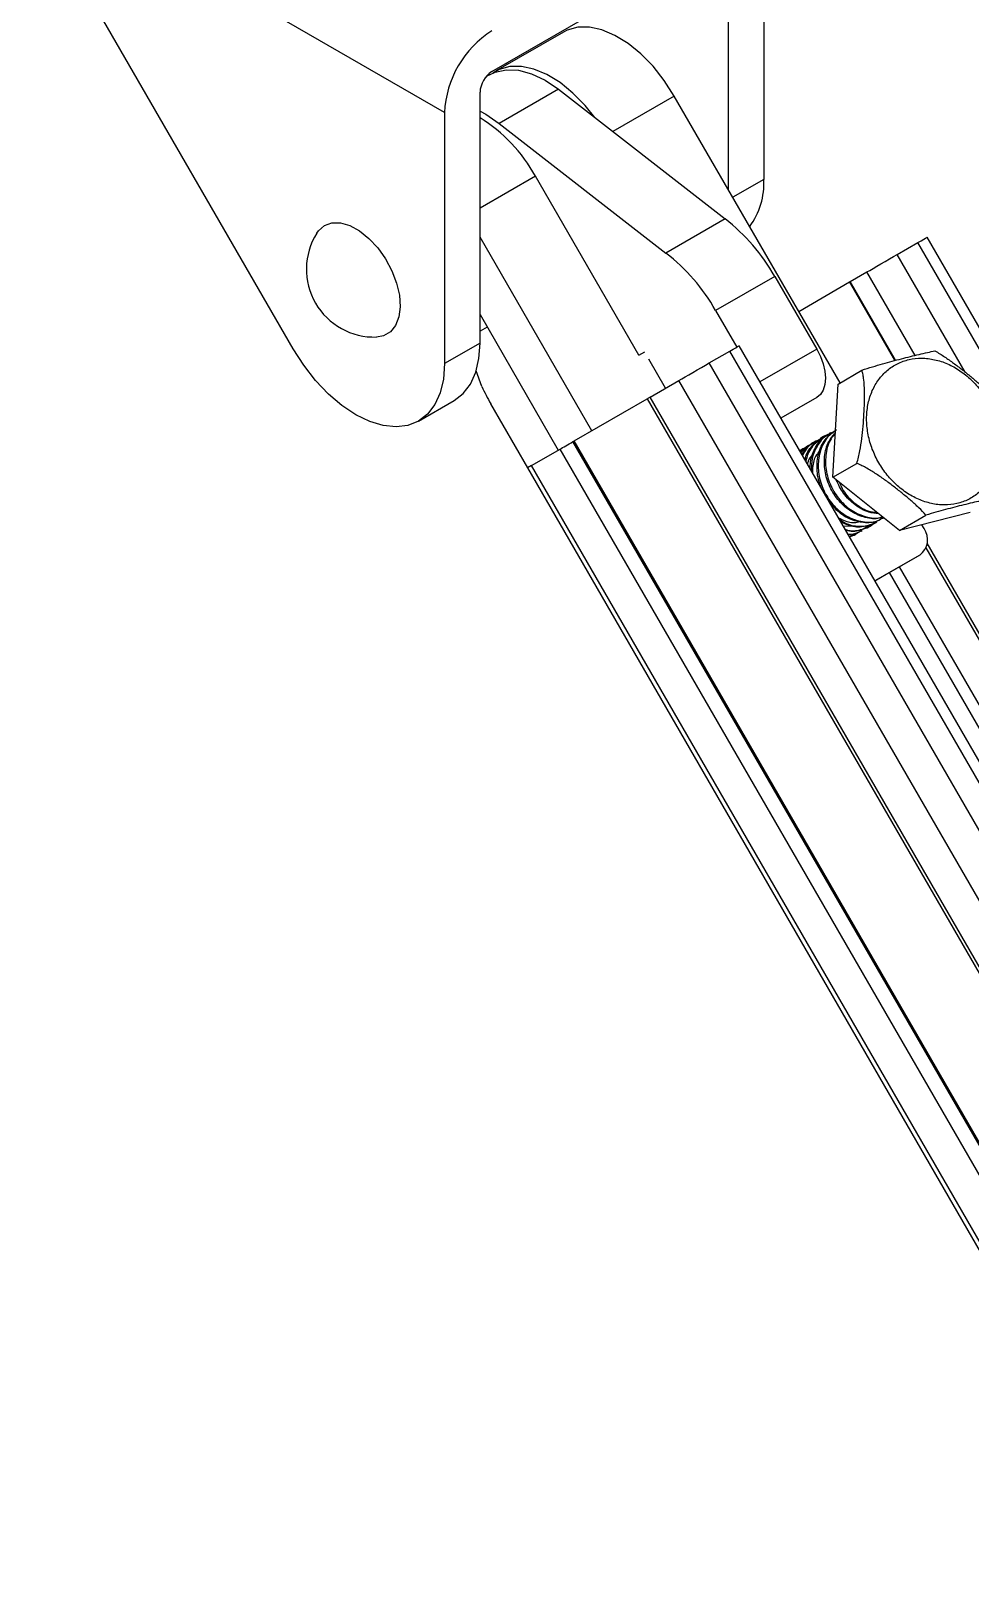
# Model space of a CAD drawing. Extents: x -976302 to -776254, y 5665 to 231437.
# Drawn here: x -793329 to -792764, y 91777 to 92701 of the extents above; entities that cross this region are included whole.
import ezdxf

# ---------------------------------------------------------------- set-up
doc = ezdxf.new("R2010")
doc.units = 0
doc.header["$LTSCALE"] = 1000
doc.header["$MEASUREMENT"] = 0
doc.layers.add('暖通', color=7, linetype='Continuous')

msp = doc.modelspace()

# ---------------------------------------------------------------- linework, layer by layer
at = {"layer": '暖通', "color": 7}
for p, q in [((-793079.95, 92652.15), (-793329.02, 92795.93)), ((-793079.95, 92652.15), (-793329.02, 92795.93)), ((-793171.06, 92510.02), (-793329.02, 92783.61)), ((-793171.06, 92510.02), (-793329.02, 92783.61)), ((-792887.81, 92763.07), (-792887.81, 92611.92)), ((-792887.81, 92763.07), (-792887.81, 92611.92)), ((-793051.48, 92676.8), (-792916.27, 92754.85)), ((-793051.48, 92676.8), (-792916.27, 92754.85)), ((-792909.16, 92750.74), (-792909.16, 92605.86)), ((-792909.16, 92750.74), (-792909.16, 92605.86)), ((-793008.32, 92700.63), (-793049.24, 92677)), ((-793008.32, 92700.63), (-793049.24, 92677)), ((-793052.79, 92674.95), (-793055.03, 92673.66)), ((-793052.79, 92674.95), (-793055.03, 92673.66)), ((-793042.13, 92681.11), (-793042.6, 92681.93)), ((-793042.13, 92681.11), (-793042.6, 92681.93)), ((-793011.38, 92666.18), (-793046.97, 92645.64)), ((-793011.38, 92666.18), (-793046.97, 92645.64)), ((-793011.38, 92666.18), (-792911.08, 92588.15)), ((-793011.38, 92666.18), (-792911.08, 92588.15)), ((-793058.6, 92513.32), (-793058.6, 92664.47)), ((-793058.6, 92513.32), (-793058.6, 92664.47)), ((-792941.65, 92662.14), (-792978.69, 92640.75)), ((-792941.65, 92662.14), (-792978.69, 92640.75)), ((-792841.92, 92489.41), (-792941.65, 92662.14)), ((-792841.92, 92489.41), (-792941.65, 92662.14)), ((-793079.95, 92652.15), (-793079.95, 92501)), ((-793079.95, 92652.15), (-793079.95, 92501)), ((-793046.97, 92645.64), (-792946.66, 92567.61)), ((-793046.97, 92645.64), (-792946.66, 92567.61)), ((-793025.26, 92613.86), (-793058.6, 92594.62)), ((-793025.26, 92613.86), (-793058.6, 92594.62)), ((-792962.99, 92506.01), (-793025.26, 92613.86)), ((-792962.99, 92506.01), (-793025.26, 92613.86)), ((-792887.81, 92611.92), (-792906.44, 92601.16)), ((-792887.81, 92611.92), (-792906.44, 92601.16)), ((-792911.08, 92588.15), (-792946.66, 92567.61)), ((-792911.08, 92588.15), (-792946.66, 92567.61)), ((-792991.33, 92460.6), (-793058.6, 92577.11)), ((-792991.33, 92460.6), (-793058.6, 92577.11)), ((-792807.51, 92566.73), (-792795.06, 92573.92)), ((-792807.51, 92566.73), (-792795.06, 92573.92)), ((-791818.85, 90883.08), (-792795.06, 92573.92)), ((-791818.85, 90883.08), (-792795.06, 92573.92)), ((-791813.33, 90886.27), (-792789.53, 92577.11)), ((-791813.33, 90886.27), (-792789.53, 92577.11)), ((-792766.62, 92495.9), (-792807.51, 92566.73)), ((-792766.62, 92495.9), (-792807.51, 92566.73)), ((-792835.8, 92550.39), (-792825.73, 92556.21)), ((-792835.8, 92550.39), (-792825.73, 92556.21)), ((-792796.74, 92505.98), (-792825.73, 92556.21)), ((-792796.74, 92505.98), (-792825.73, 92556.21)), ((-792881.2, 92553.52), (-792916.79, 92532.98)), ((-792881.2, 92553.52), (-792916.79, 92532.98)), ((-792881.2, 92553.52), (-792855.92, 92509.72)), ((-792881.2, 92553.52), (-792855.92, 92509.72)), ((-792866.79, 92532.49), (-792836.16, 92550.18)), ((-792866.79, 92532.49), (-792836.16, 92550.18)), ((-792836.17, 92550.18), (-792835.8, 92550.39)), ((-792836.17, 92550.18), (-792835.8, 92550.39)), ((-792808.86, 92502.89), (-792836.17, 92550.18)), ((-792808.86, 92502.89), (-792836.17, 92550.18)), ((-792808.44, 92503), (-792835.8, 92550.39)), ((-792808.44, 92503), (-792835.8, 92550.39)), ((-793058.6, 92530.62), (-793011.46, 92448.98)), ((-793058.6, 92530.62), (-793011.46, 92448.98)), ((-792916.79, 92532.98), (-792904.08, 92510.98)), ((-792916.79, 92532.98), (-792904.08, 92510.98)), ((-793054.23, 92523.05), (-793058.6, 92520.53)), ((-793054.23, 92523.05), (-793058.6, 92520.53)), ((-793058.6, 92513.32), (-793079.95, 92501)), ((-793058.6, 92513.32), (-793079.95, 92501)), ((-792962.99, 92506.01), (-792959.43, 92508.06)), ((-792962.99, 92506.01), (-792959.43, 92508.06)), ((-792920.66, 92501.41), (-792908.21, 92508.6)), ((-792920.66, 92501.41), (-792908.21, 92508.6)), ((-791932, 90817.76), (-792908.21, 92508.6)), ((-791932, 90817.76), (-792908.21, 92508.6)), ((-791926.48, 90820.95), (-792902.68, 92511.79)), ((-791926.48, 90820.95), (-792902.68, 92511.79)), ((-792855.92, 92509.72), (-792890.1, 92489.99)), ((-792855.92, 92509.72), (-792890.1, 92489.99)), ((-792946.86, 92486.28), (-792956.92, 92503.7)), ((-792946.86, 92486.28), (-792956.92, 92503.7)), ((-791944.46, 90810.57), (-792920.66, 92501.41)), ((-791944.46, 90810.57), (-792920.66, 92501.41)), ((-793057.49, 92487.19), (-793060.93, 92496.67)), ((-793057.49, 92487.19), (-793060.93, 92496.67)), ((-792956.15, 92480.91), (-792938.88, 92490.89)), ((-792956.15, 92480.91), (-792938.88, 92490.89)), ((-791962.68, 90800.05), (-792938.88, 92490.89)), ((-791962.68, 90800.05), (-792938.88, 92490.89)), ((-792843.1, 92488.73), (-792828.7, 92497.05)), ((-792843.1, 92488.73), (-792828.7, 92497.05)), ((-792956.15, 92480.91), (-792957.91, 92479.9)), ((-792956.15, 92480.91), (-792957.91, 92479.9)), ((-791979.95, 90790.08), (-792956.15, 92480.91)), ((-791979.95, 90790.08), (-792956.15, 92480.91)), ((-792855.92, 92480.67), (-792877.52, 92468.2)), ((-792855.92, 92480.67), (-792877.52, 92468.2)), ((-792855.92, 92480.67), (-792877.52, 92468.2)), ((-792855.92, 92480.67), (-792877.52, 92468.2)), ((-792846.18, 92432.65), (-792843.1, 92488.73)), ((-792846.18, 92432.65), (-792843.1, 92488.73)), ((-793095.58, 92466.44), (-793074.23, 92478.77)), ((-793095.58, 92466.44), (-793074.23, 92478.77)), ((-793029.89, 92438.33), (-793052.1, 92476.82)), ((-793029.89, 92438.33), (-793052.1, 92476.82)), ((-793001.97, 92454.46), (-792957.91, 92479.9)), ((-793001.97, 92454.46), (-792957.91, 92479.9)), ((-792957.91, 92479.9), (-791981.71, 90789.06)), ((-792957.91, 92479.9), (-791981.71, 90789.06)), ((-792026.47, 90763.21), (-793002.67, 92454.05)), ((-792026.47, 90763.21), (-793002.67, 92454.05)), ((-792025.76, 90763.62), (-793001.97, 92454.46)), ((-792025.76, 90763.62), (-793001.97, 92454.46)), ((-792856.54, 92454.17), (-792857.24, 92453.76)), ((-792856.54, 92454.17), (-792857.24, 92453.76)), ((-792852.14, 92456.71), (-792852.83, 92456.31)), ((-792852.14, 92456.71), (-792852.83, 92456.31)), ((-792847.73, 92459.25), (-792848.43, 92458.85)), ((-792847.73, 92459.25), (-792848.43, 92458.85)), ((-793027.7, 92439.6), (-793010.43, 92449.57)), ((-793027.7, 92439.6), (-793010.43, 92449.57)), ((-792034.23, 90758.73), (-793010.43, 92449.57)), ((-792034.23, 90758.73), (-793010.43, 92449.57)), ((-792865.35, 92449.08), (-792866.04, 92448.68)), ((-792865.35, 92449.08), (-792866.04, 92448.68)), ((-792860.94, 92451.63), (-792861.64, 92451.22)), ((-792860.94, 92451.63), (-792861.64, 92451.22)), ((-793027.7, 92439.6), (-793030.1, 92438.21)), ((-793027.7, 92439.6), (-793030.1, 92438.21)), ((-793030.1, 92438.21), (-792053.89, 90747.38)), ((-793030.1, 92438.21), (-792053.89, 90747.38)), ((-792051.49, 90748.76), (-793027.7, 92439.6)), ((-792051.49, 90748.76), (-793027.7, 92439.6)), ((-792846.18, 92432.65), (-792831.77, 92440.97)), ((-792846.18, 92432.65), (-792831.77, 92440.97)), ((-792806.02, 92400.64), (-792846.18, 92432.65)), ((-792806.02, 92400.64), (-792846.18, 92432.65)), ((-792816.03, 92407.83), (-792815.46, 92408.16)), ((-792816.03, 92407.83), (-792815.46, 92408.16)), ((-792763.51, 92411.44), (-792806.02, 92400.64)), ((-792763.51, 92411.44), (-792806.02, 92400.64)), ((-792806.02, 92400.64), (-792790.17, 92409.79)), ((-792806.02, 92400.64), (-792790.17, 92409.79)), ((-792839.96, 92403.14), (-792835.55, 92403.44)), ((-792839.96, 92403.14), (-792835.55, 92403.44)), ((-792833.78, 92397.93), (-792836.32, 92396.84)), ((-792833.78, 92397.93), (-792836.32, 92396.84)), ((-792833.65, 92397.66), (-792832.95, 92398.06)), ((-792833.65, 92397.66), (-792832.95, 92398.06)), ((-792829.24, 92400.2), (-792828.55, 92400.6)), ((-792829.24, 92400.2), (-792828.55, 92400.6)), ((-792824.84, 92402.75), (-792824.14, 92403.15)), ((-792824.84, 92402.75), (-792824.14, 92403.15)), ((-792820.44, 92405.29), (-792819.74, 92405.69)), ((-792820.44, 92405.29), (-792819.74, 92405.69)), ((-792791.31, 92401.76), (-792792.63, 92404.04)), ((-792791.31, 92401.76), (-792792.63, 92404.04)), ((-792790.18, 92390.06), (-791975.63, 90979.22)), ((-792790.18, 92390.06), (-791975.63, 90979.22)), ((-791972.86, 90978.49), (-792789.43, 92392.82)), ((-791972.86, 90978.49), (-792789.43, 92392.82)), ((-792793.92, 92385.73), (-792820.91, 92370.15)), ((-792793.92, 92385.73), (-792820.91, 92370.15)), ((-792793.92, 92385.73), (-792814.05, 92374.1)), ((-792793.92, 92385.73), (-792814.05, 92374.1)), ((-791993.43, 90971.12), (-792806.09, 92378.7)), ((-791993.43, 90971.12), (-792806.09, 92378.7)), ((-792814.05, 92374.1), (-792820.91, 92370.14)), ((-792814.05, 92374.1), (-792820.91, 92370.14)), ((-791999.5, 90967.61), (-792812.17, 92375.19)), ((-791999.5, 90967.61), (-792812.17, 92375.19))]:
    msp.add_line(p, q, dxfattribs=at)
at = {"layer": '暖通', "color": 7, "flags": 128}
for points in [[(-792941.65, 92662.14), (-792947.66, 92671.48), (-792954.44, 92680.03), (-792961.79, 92687.54), (-792969.51, 92693.8), (-792977.39, 92698.64), (-792985.19, 92701.93), (-792992.71, 92703.56), (-792999.74, 92703.51), (-793006.07, 92701.76), (-793008.32, 92700.63)], [(-792941.65, 92662.14), (-792947.66, 92671.48), (-792954.44, 92680.03), (-792961.79, 92687.54), (-792969.51, 92693.8), (-792977.39, 92698.64), (-792985.19, 92701.93), (-792992.71, 92703.56), (-792999.74, 92703.51), (-793006.07, 92701.76), (-793008.32, 92700.63)], [(-793052.79, 92674.95), (-793049.47, 92676.52), (-793042.79, 92677.99), (-793035.41, 92677.65), (-793027.56, 92675.52), (-793019.47, 92671.66), (-793011.38, 92666.18)], [(-793052.79, 92674.95), (-793049.47, 92676.52), (-793042.79, 92677.99), (-793035.41, 92677.65), (-793027.56, 92675.52), (-793019.47, 92671.66), (-793011.38, 92666.18)], [(-792989.55, 92649.2), (-792995.36, 92656.41), (-793002.71, 92663.92), (-793010.43, 92670.18), (-793018.3, 92675.02), (-793026.11, 92678.31), (-793033.63, 92679.94), (-793040.66, 92679.89), (-793046.99, 92678.14), (-793050.97, 92675.9)], [(-792989.55, 92649.2), (-792995.36, 92656.41), (-793002.71, 92663.92), (-793010.43, 92670.18), (-793018.3, 92675.02), (-793026.11, 92678.31), (-793033.63, 92679.94), (-793040.66, 92679.89), (-793046.99, 92678.14), (-793050.97, 92675.9)], [(-793058.6, 92653.01), (-793055.06, 92651.12), (-793046.97, 92645.64)], [(-793058.6, 92653.01), (-793055.06, 92651.12), (-793046.97, 92645.64)], [(-793156.91, 92579.5), (-793155.81, 92581.05), (-793152.19, 92584.16)], [(-793156.91, 92579.5), (-793155.81, 92581.05), (-793152.19, 92584.16)], [(-793152.19, 92584.16), (-793147.69, 92585.74), (-793142.52, 92585.72), (-793136.92, 92584.09), (-793131.15, 92580.94), (-793125.49, 92576.41), (-793120.19, 92570.72), (-793115.5, 92564.13), (-793111.65, 92556.94), (-793108.81, 92549.5), (-793107.11, 92542.16), (-793106.64, 92535.24), (-793107.42, 92529.09), (-793109.41, 92523.98), (-793112.52, 92520.16), (-793116.6, 92517.81), (-793120.85, 92517.03)], [(-793152.19, 92584.16), (-793147.69, 92585.74), (-793142.52, 92585.72), (-793136.92, 92584.09), (-793131.15, 92580.94), (-793125.49, 92576.41), (-793120.19, 92570.72), (-793115.5, 92564.13), (-793111.65, 92556.94), (-793108.81, 92549.5), (-793107.11, 92542.16), (-793106.64, 92535.24), (-793107.42, 92529.09), (-793109.41, 92523.98), (-793112.52, 92520.16), (-793116.6, 92517.81), (-793120.85, 92517.03)], [(-792795.06, 92573.92), (-792793.12, 92575.03), (-792791.55, 92575.94), (-792790.4, 92576.6), (-792789.72, 92577), (-792789.53, 92577.11)], [(-792795.06, 92573.92), (-792793.12, 92575.03), (-792791.55, 92575.94), (-792790.4, 92576.6), (-792789.72, 92577), (-792789.53, 92577.11)], [(-792825.73, 92556.21), (-792824.06, 92557.17), (-792822.03, 92558.34), (-792819.74, 92559.67), (-792817.27, 92561.09), (-792814.71, 92562.57), (-792812.17, 92564.04), (-792809.74, 92565.44), (-792807.51, 92566.73)], [(-792825.73, 92556.21), (-792824.06, 92557.17), (-792822.03, 92558.34), (-792819.74, 92559.67), (-792817.27, 92561.09), (-792814.71, 92562.57), (-792812.17, 92564.04), (-792809.74, 92565.44), (-792807.51, 92566.73)], [(-793079.95, 92501), (-793080.6, 92491.74), (-793082.56, 92483.46), (-793085.76, 92476.38), (-793090.14, 92470.66), (-793095.58, 92466.44), (-793101.95, 92463.84), (-793109.09, 92462.91), (-793116.83, 92463.67), (-793124.97, 92466.12), (-793133.32, 92470.18), (-793141.67, 92475.76), (-793149.81, 92482.72), (-793157.55, 92490.88), (-793164.69, 92500.06), (-793171.06, 92510.02)], [(-793079.95, 92501), (-793080.6, 92491.74), (-793082.56, 92483.46), (-793085.76, 92476.38), (-793090.14, 92470.66), (-793095.58, 92466.44), (-793101.95, 92463.84), (-793109.09, 92462.91), (-793116.83, 92463.67), (-793124.97, 92466.12), (-793133.32, 92470.18), (-793141.67, 92475.76), (-793149.81, 92482.72), (-793157.55, 92490.88), (-793164.69, 92500.06), (-793171.06, 92510.02)], [(-793074.23, 92478.77), (-793074.23, 92478.77), (-793068.79, 92482.98), (-793064.42, 92488.7), (-793061.21, 92495.79), (-793059.26, 92504.06), (-793058.6, 92513.32)], [(-793074.23, 92478.77), (-793074.23, 92478.77), (-793068.79, 92482.98), (-793064.42, 92488.7), (-793061.21, 92495.79), (-793059.26, 92504.06), (-793058.6, 92513.32)], [(-792908.21, 92508.6), (-792906.27, 92509.71), (-792904.7, 92510.62), (-792903.55, 92511.29), (-792902.87, 92511.68), (-792902.68, 92511.79)], [(-792908.21, 92508.6), (-792906.27, 92509.71), (-792904.7, 92510.62), (-792903.55, 92511.29), (-792902.87, 92511.68), (-792902.68, 92511.79)], [(-792855.92, 92509.72), (-792853.71, 92505.33), (-792852.06, 92500.83), (-792851.05, 92496.4), (-792850.71, 92492.19), (-792851.05, 92488.38), (-792852.06, 92485.11), (-792853.71, 92482.51), (-792855.92, 92480.67)], [(-792855.92, 92509.72), (-792853.71, 92505.33), (-792852.06, 92500.83), (-792851.05, 92496.4), (-792850.71, 92492.19), (-792851.05, 92488.38), (-792852.06, 92485.11), (-792853.71, 92482.51), (-792855.92, 92480.67)], [(-792938.88, 92490.89), (-792937.21, 92491.85), (-792935.18, 92493.02), (-792932.89, 92494.35), (-792930.42, 92495.77), (-792927.86, 92497.25), (-792925.32, 92498.72), (-792922.89, 92500.12), (-792920.66, 92501.41)], [(-792938.88, 92490.89), (-792937.21, 92491.85), (-792935.18, 92493.02), (-792932.89, 92494.35), (-792930.42, 92495.77), (-792927.86, 92497.25), (-792925.32, 92498.72), (-792922.89, 92500.12), (-792920.66, 92501.41)], [(-793010.43, 92449.57), (-793009.72, 92449.98), (-793008.91, 92450.45), (-793008.01, 92450.96), (-793007.04, 92451.53), (-793006.01, 92452.12), (-793004.92, 92452.75), (-793003.81, 92453.39), (-793002.67, 92454.05)], [(-793010.43, 92449.57), (-793009.72, 92449.98), (-793008.91, 92450.45), (-793008.01, 92450.96), (-793007.04, 92451.53), (-793006.01, 92452.12), (-793004.92, 92452.75), (-793003.81, 92453.39), (-793002.67, 92454.05)], [(-793002.67, 92454.05), (-793002.57, 92454.11), (-793002.47, 92454.17), (-793002.37, 92454.22), (-793002.28, 92454.28), (-793002.19, 92454.33), (-793002.11, 92454.38), (-793002.03, 92454.42), (-793001.97, 92454.46)], [(-793002.67, 92454.05), (-793002.57, 92454.11), (-793002.47, 92454.17), (-793002.37, 92454.22), (-793002.28, 92454.28), (-793002.19, 92454.33), (-793002.11, 92454.38), (-793002.03, 92454.42), (-793001.97, 92454.46)]]:
    msp.add_lwpolyline(points, dxfattribs=at)
at = {"layer": '暖通', "color": 7}
for centre, radius, start, end in [((-793018.15, 92649.34), 61.87, 122.60548, 177.39452), ((-793018.15, 92649.34), 61.87, 122.60548, 177.39452), ((-793043.15, 92663.77), 15.47, 122.60548, 177.39452), ((-793043.15, 92663.77), 15.47, 122.60548, 177.39452), ((-793109.39, 92567.55), 96.04, 28.83255, 58.06838), ((-793109.39, 92567.55), 96.04, 28.83255, 58.06838), ((-792931.66, 92609.51), 43.92, 323.7201, 3.14696), ((-792931.66, 92609.51), 43.92, 323.7201, 3.14696), ((-792982.13, 92496.64), 115.84, 29.40374, 52.17345), ((-792982.13, 92496.64), 115.84, 29.40374, 52.17345), ((-793122.2, 92557.9), 40.88, 148.10099, 271.89364), ((-793122.2, 92557.9), 40.88, 148.10099, 271.89364), ((-793017.71, 92476.1), 115.84, 29.40374, 52.17345), ((-793017.71, 92476.1), 115.84, 29.40374, 52.17345), ((-792939.71, 92541.73), 129.79, 204.84868, 210.00818), ((-792939.71, 92541.73), 129.79, 204.84868, 210.00818), ((-792800.8, 92395.07), 11.6, 306.35124, 35.18509), ((-792800.8, 92395.07), 11.6, 306.35124, 35.18509)]:
    msp.add_arc(centre, radius, start, end, dxfattribs=at)
for points, knots in [([(-792828.7, 92497.05), (-792826.54, 92497.78), (-792824.44, 92498.45), (-792820.3, 92499.72), (-792818.26, 92500.32), (-792814.31, 92501.45), (-792812.4, 92501.98), (-792808.63, 92502.99), (-792806.79, 92503.48), (-792803.14, 92504.42), (-792801.34, 92504.88), (-792797.79, 92505.77), (-792796.04, 92506.19), (-792792.61, 92507.01), (-792790.93, 92507.4), (-792787.71, 92508.1), (-792786.17, 92508.42), (-792784.75, 92508.68)], [0, 0, 0, 0, 0.125, 0.125, 0.25, 0.25, 0.375, 0.375, 0.5, 0.5, 0.625, 0.625, 0.75, 0.75, 0.875, 0.875, 1, 1, 1, 1]), ([(-792828.7, 92497.05), (-792826.54, 92497.78), (-792824.44, 92498.45), (-792820.3, 92499.72), (-792818.26, 92500.32), (-792814.31, 92501.45), (-792812.4, 92501.98), (-792808.63, 92502.99), (-792806.79, 92503.48), (-792803.14, 92504.42), (-792801.34, 92504.88), (-792797.79, 92505.77), (-792796.04, 92506.19), (-792792.61, 92507.01), (-792790.93, 92507.4), (-792787.71, 92508.1), (-792786.17, 92508.42), (-792784.75, 92508.68)], [0, 0, 0, 0, 0.125, 0.125, 0.25, 0.25, 0.375, 0.375, 0.5, 0.5, 0.625, 0.625, 0.75, 0.75, 0.875, 0.875, 1, 1, 1, 1]), ([(-792784.75, 92508.68), (-792782.77, 92507.54), (-792780.87, 92506.34), (-792777.16, 92503.86), (-792775.35, 92502.59), (-792771.8, 92499.98), (-792770.05, 92498.66), (-792766.6, 92495.97), (-792764.89, 92494.6), (-792761.54, 92491.84), (-792759.89, 92490.46), (-792756.68, 92487.64), (-792755.12, 92486.22), (-792752.14, 92483.32), (-792750.71, 92481.83), (-792748.14, 92478.84), (-792746.98, 92477.34), (-792746.04, 92475.82)], [0, 0, 0, 0, 0.125, 0.125, 0.25, 0.25, 0.375, 0.375, 0.5, 0.5, 0.625, 0.625, 0.75, 0.75, 0.875, 0.875, 1, 1, 1, 1]), ([(-792784.75, 92508.68), (-792782.77, 92507.54), (-792780.87, 92506.34), (-792777.16, 92503.86), (-792775.35, 92502.59), (-792771.8, 92499.98), (-792770.05, 92498.66), (-792766.6, 92495.97), (-792764.89, 92494.6), (-792761.54, 92491.84), (-792759.89, 92490.46), (-792756.68, 92487.64), (-792755.12, 92486.22), (-792752.14, 92483.32), (-792750.71, 92481.83), (-792748.14, 92478.84), (-792746.98, 92477.34), (-792746.04, 92475.82)], [0, 0, 0, 0, 0.125, 0.125, 0.25, 0.25, 0.375, 0.375, 0.5, 0.5, 0.625, 0.625, 0.75, 0.75, 0.875, 0.875, 1, 1, 1, 1]), ([(-792764.55, 92419.27), (-792762.32, 92420.38), (-792760.27, 92421.74), (-792757.45, 92424.13), (-792756.55, 92424.99), (-792754.84, 92426.82), (-792754.02, 92427.8), (-792751.76, 92430.86), (-792750.48, 92433.08), (-792748.37, 92437.87), (-792747.54, 92440.46), (-792746.4, 92445.78), (-792746.08, 92448.53), (-792745.99, 92452.8), (-792746.02, 92454.25), (-792746.22, 92457.12), (-792746.54, 92460), (-792747.11, 92462.87), (-792747.81, 92465.75), (-792748.22, 92467.19), (-792749.65, 92471.47), (-792750.82, 92474.23), (-792752.91, 92478.22), (-792753.67, 92479.53), (-792755.28, 92482.1), (-792756.15, 92483.35), (-792758.85, 92486.96), (-792760.82, 92489.19), (-792764.03, 92492.26), (-792765.15, 92493.25), (-792767.43, 92495.1), (-792768.6, 92495.96), (-792772.17, 92498.36), (-792774.64, 92499.73), (-792779.79, 92501.98), (-792782.38, 92502.82), (-792786.29, 92503.67), (-792787.59, 92503.89), (-792790.2, 92504.18), (-792791.52, 92504.26), (-792795.39, 92504.27), (-792797.89, 92504), (-792802.76, 92502.89), (-792805.14, 92502.04), (-792809.54, 92499.85), (-792811.59, 92498.5), (-792814.44, 92496.1), (-792815.36, 92495.23), (-792817.06, 92493.4), (-792818.67, 92491.47), (-792820.06, 92489.34), (-792821.35, 92487.12), (-792821.94, 92485.95), (-792823.54, 92482.33), (-792824.35, 92479.79), (-792825.21, 92475.81), (-792825.43, 92474.45), (-792825.75, 92471.67), (-792825.85, 92470.26), (-792825.94, 92466.01), (-792825.75, 92463.15), (-792825.08, 92458.81), (-792824.79, 92457.35), (-792824.09, 92454.46), (-792823.68, 92453.03), (-792822.28, 92448.8), (-792821.11, 92446.04), (-792818.29, 92440.65), (-792816.68, 92438.09), (-792813.98, 92434.5), (-792813.04, 92433.34), (-792811.06, 92431.09), (-792810.02, 92430.01), (-792806.8, 92426.92), (-792804.53, 92425.09), (-792799.77, 92421.87), (-792797.24, 92420.48), (-792792.15, 92418.25), (-792789.57, 92417.41), (-792785.64, 92416.54), (-792784.31, 92416.32), (-792781.7, 92416.03), (-792780.41, 92415.96), (-792776.57, 92415.94), (-792774.04, 92416.21), (-792769.12, 92417.33), (-792766.78, 92418.16), (-792764.55, 92419.27)], [0, 0, 0, 0, 0.03125, 0.03125, 0.046875, 0.046875, 0.0625, 0.0625, 0.09375, 0.09375, 0.125, 0.125, 0.15625, 0.15625, 0.171875, 0.171875, 0.1875, 0.203125, 0.203125, 0.21875, 0.21875, 0.25, 0.25, 0.265625, 0.265625, 0.28125, 0.28125, 0.3125, 0.3125, 0.328125, 0.328125, 0.34375, 0.34375, 0.375, 0.375, 0.40625, 0.40625, 0.421875, 0.421875, 0.4375, 0.4375, 0.46875, 0.46875, 0.5, 0.5, 0.53125, 0.53125, 0.546875, 0.546875, 0.5625, 0.578125, 0.578125, 0.59375, 0.59375, 0.625, 0.625, 0.640625, 0.640625, 0.65625, 0.65625, 0.6875, 0.6875, 0.703125, 0.703125, 0.71875, 0.71875, 0.75, 0.75, 0.78125, 0.78125, 0.796875, 0.796875, 0.8125, 0.8125, 0.84375, 0.84375, 0.875, 0.875, 0.90625, 0.90625, 0.921875, 0.921875, 0.9375, 0.9375, 0.96875, 0.96875, 1, 1, 1, 1]), ([(-792764.55, 92419.27), (-792762.32, 92420.38), (-792760.27, 92421.74), (-792757.45, 92424.13), (-792756.55, 92424.99), (-792754.84, 92426.82), (-792754.02, 92427.8), (-792751.76, 92430.86), (-792750.48, 92433.08), (-792748.37, 92437.87), (-792747.54, 92440.46), (-792746.4, 92445.78), (-792746.08, 92448.53), (-792745.99, 92452.8), (-792746.02, 92454.25), (-792746.22, 92457.12), (-792746.54, 92460), (-792747.11, 92462.87), (-792747.81, 92465.75), (-792748.22, 92467.19), (-792749.65, 92471.47), (-792750.82, 92474.23), (-792752.91, 92478.22), (-792753.67, 92479.53), (-792755.28, 92482.1), (-792756.15, 92483.35), (-792758.85, 92486.96), (-792760.82, 92489.19), (-792764.03, 92492.26), (-792765.15, 92493.25), (-792767.43, 92495.1), (-792768.6, 92495.96), (-792772.17, 92498.36), (-792774.64, 92499.73), (-792779.79, 92501.98), (-792782.38, 92502.82), (-792786.29, 92503.67), (-792787.59, 92503.89), (-792790.2, 92504.18), (-792791.52, 92504.26), (-792795.39, 92504.27), (-792797.89, 92504), (-792802.76, 92502.89), (-792805.14, 92502.04), (-792809.54, 92499.85), (-792811.59, 92498.5), (-792814.44, 92496.1), (-792815.36, 92495.23), (-792817.06, 92493.4), (-792818.67, 92491.47), (-792820.06, 92489.34), (-792821.35, 92487.12), (-792821.94, 92485.95), (-792823.54, 92482.33), (-792824.35, 92479.79), (-792825.21, 92475.81), (-792825.43, 92474.45), (-792825.75, 92471.67), (-792825.85, 92470.26), (-792825.94, 92466.01), (-792825.75, 92463.15), (-792825.08, 92458.81), (-792824.79, 92457.35), (-792824.09, 92454.46), (-792823.68, 92453.03), (-792822.28, 92448.8), (-792821.11, 92446.04), (-792818.29, 92440.65), (-792816.68, 92438.09), (-792813.98, 92434.5), (-792813.04, 92433.34), (-792811.06, 92431.09), (-792810.02, 92430.01), (-792806.8, 92426.92), (-792804.53, 92425.09), (-792799.77, 92421.87), (-792797.24, 92420.48), (-792792.15, 92418.25), (-792789.57, 92417.41), (-792785.64, 92416.54), (-792784.31, 92416.32), (-792781.7, 92416.03), (-792780.41, 92415.96), (-792776.57, 92415.94), (-792774.04, 92416.21), (-792769.12, 92417.33), (-792766.78, 92418.16), (-792764.55, 92419.27)], [0, 0, 0, 0, 0.03125, 0.03125, 0.046875, 0.046875, 0.0625, 0.0625, 0.09375, 0.09375, 0.125, 0.125, 0.15625, 0.15625, 0.171875, 0.171875, 0.1875, 0.203125, 0.203125, 0.21875, 0.21875, 0.25, 0.25, 0.265625, 0.265625, 0.28125, 0.28125, 0.3125, 0.3125, 0.328125, 0.328125, 0.34375, 0.34375, 0.375, 0.375, 0.40625, 0.40625, 0.421875, 0.421875, 0.4375, 0.4375, 0.46875, 0.46875, 0.5, 0.5, 0.53125, 0.53125, 0.546875, 0.546875, 0.5625, 0.578125, 0.578125, 0.59375, 0.59375, 0.625, 0.625, 0.640625, 0.640625, 0.65625, 0.65625, 0.6875, 0.6875, 0.703125, 0.703125, 0.71875, 0.71875, 0.75, 0.75, 0.78125, 0.78125, 0.796875, 0.796875, 0.8125, 0.8125, 0.84375, 0.84375, 0.875, 0.875, 0.90625, 0.90625, 0.921875, 0.921875, 0.9375, 0.9375, 0.96875, 0.96875, 1, 1, 1, 1]), ([(-792831.77, 92440.97), (-792831.02, 92443.44), (-792830.43, 92445.94), (-792829.46, 92450.94), (-792829.08, 92453.46), (-792828.46, 92458.4), (-792827.97, 92463.29), (-792827.64, 92468.11), (-792827.38, 92472.91), (-792827.28, 92475.3), (-792827.16, 92480.01), (-792827.14, 92482.33), (-792827.24, 92486.88), (-792827.36, 92489.11), (-792827.71, 92492.27), (-792827.86, 92493.29), (-792828.22, 92495.25), (-792828.44, 92496.19), (-792828.7, 92497.05)], [0, 0, 0, 0, 0.125, 0.125, 0.25, 0.25, 0.375, 0.5, 0.5, 0.625, 0.625, 0.75, 0.75, 0.875, 0.875, 0.9375, 0.9375, 1, 1, 1, 1]), ([(-792831.77, 92440.97), (-792831.02, 92443.44), (-792830.43, 92445.94), (-792829.46, 92450.94), (-792829.08, 92453.46), (-792828.46, 92458.4), (-792827.97, 92463.29), (-792827.64, 92468.11), (-792827.38, 92472.91), (-792827.28, 92475.3), (-792827.16, 92480.01), (-792827.14, 92482.33), (-792827.24, 92486.88), (-792827.36, 92489.11), (-792827.71, 92492.27), (-792827.86, 92493.29), (-792828.22, 92495.25), (-792828.44, 92496.19), (-792828.7, 92497.05)], [0, 0, 0, 0, 0.125, 0.125, 0.25, 0.25, 0.375, 0.5, 0.5, 0.625, 0.625, 0.75, 0.75, 0.875, 0.875, 0.9375, 0.9375, 1, 1, 1, 1]), ([(-792857.16, 92453.11), (-792859.51, 92452.29), (-792862.82, 92451.12), (-792864.94, 92448.31), (-792865.56, 92447.49)], [0, 0, 0, 0, 0.709651, 1, 1, 1, 1]), ([(-792857.16, 92453.11), (-792859.51, 92452.29), (-792862.82, 92451.12), (-792864.94, 92448.31), (-792865.56, 92447.49)], [0, 0, 0, 0, 0.709651, 1, 1, 1, 1]), ([(-792864.8, 92446.18), (-792864.67, 92446.49), (-792863.34, 92449.57), (-792860.56, 92452.3), (-792857.52, 92453.44), (-792857.16, 92453.58)], [0, 0, 0, 0, 0.08906, 0.891491, 1, 1, 1, 1]), ([(-792864.8, 92446.18), (-792864.67, 92446.49), (-792863.34, 92449.57), (-792860.56, 92452.3), (-792857.52, 92453.44), (-792857.16, 92453.58)], [0, 0, 0, 0, 0.08906, 0.891491, 1, 1, 1, 1]), ([(-792854.09, 92455), (-792854.87, 92454.78), (-792858.41, 92453.75), (-792862.21, 92450.36), (-792863.97, 92446.6), (-792864.45, 92445.57)], [0, 0, 0, 0, 0.16963, 0.771613, 1, 1, 1, 1]), ([(-792854.09, 92455), (-792854.87, 92454.78), (-792858.41, 92453.75), (-792862.21, 92450.36), (-792863.97, 92446.6), (-792864.45, 92445.57)], [0, 0, 0, 0, 0.16963, 0.771613, 1, 1, 1, 1]), ([(-792862.95, 92442.97), (-792862.83, 92443.6), (-792862.12, 92447.32), (-792858.65, 92452.27), (-792854.44, 92454.91), (-792852.65, 92456.04)], [0, 0, 0, 0, 0.104721, 0.618643, 1, 1, 1, 1]), ([(-792862.95, 92442.97), (-792862.83, 92443.6), (-792862.12, 92447.32), (-792858.65, 92452.27), (-792854.44, 92454.91), (-792852.65, 92456.04)], [0, 0, 0, 0, 0.104721, 0.618643, 1, 1, 1, 1]), ([(-792848.76, 92458.25), (-792848.81, 92458.25), (-792851.74, 92457.77), (-792856.35, 92453.85), (-792861.16, 92448.25), (-792862.15, 92443.65), (-792862.48, 92442.15)], [0, 0, 0, 0, 0.007703, 0.406413, 0.805077, 1, 1, 1, 1]), ([(-792848.76, 92458.25), (-792848.81, 92458.25), (-792851.74, 92457.77), (-792856.35, 92453.85), (-792861.16, 92448.25), (-792862.15, 92443.65), (-792862.48, 92442.15)], [0, 0, 0, 0, 0.007703, 0.406413, 0.805077, 1, 1, 1, 1]), ([(-792859.77, 92437.47), (-792859.81, 92438.99), (-792859.93, 92443.79), (-792856.84, 92450.8), (-792852.7, 92456.53), (-792849.16, 92458.1), (-792848.25, 92458.51)], [0, 0, 0, 0, 0.164738, 0.520735, 0.876834, 1, 1, 1, 1]), ([(-792859.77, 92437.47), (-792859.81, 92438.99), (-792859.93, 92443.79), (-792856.84, 92450.8), (-792852.7, 92456.53), (-792849.16, 92458.1), (-792848.25, 92458.51)], [0, 0, 0, 0, 0.164738, 0.520735, 0.876834, 1, 1, 1, 1]), ([(-792845.81, 92459.78), (-792846.94, 92459.37), (-792850.79, 92457.97), (-792855.49, 92452.41), (-792859.11, 92444.74), (-792859.17, 92438.96), (-792859.19, 92436.45)], [0, 0, 0, 0, 0.132126, 0.446112, 0.760158, 1, 1, 1, 1]), ([(-792845.81, 92459.78), (-792846.94, 92459.37), (-792850.79, 92457.97), (-792855.49, 92452.41), (-792859.11, 92444.74), (-792859.17, 92438.96), (-792859.19, 92436.45)], [0, 0, 0, 0, 0.132126, 0.446112, 0.760158, 1, 1, 1, 1]), ([(-792851.25, 92422.69), (-792852.31, 92424.71), (-792854.98, 92429.74), (-792856.21, 92438.8), (-792854.87, 92448.31), (-792850.78, 92456.45), (-792846.21, 92459.73), (-792843.98, 92461.33)], [0, 0, 0, 0, 0.1447999, 0.361214, 0.5775672, 0.7939501, 1, 1, 1, 1]), ([(-792851.25, 92422.69), (-792852.31, 92424.71), (-792854.98, 92429.74), (-792856.21, 92438.8), (-792854.87, 92448.31), (-792850.78, 92456.45), (-792846.21, 92459.73), (-792843.98, 92461.33)], [0, 0, 0, 0, 0.1447999, 0.361214, 0.5775672, 0.7939501, 1, 1, 1, 1]), ([(-792844.65, 92460.46), (-792846.05, 92459.54), (-792849.86, 92457.06), (-792853.66, 92450.04), (-792855.54, 92440.73), (-792854.38, 92430.66), (-792850.33, 92421.14), (-792843.96, 92413.17), (-792835.91, 92407.63), (-792827.28, 92405.29), (-792820.07, 92405.62), (-792816.69, 92407.86), (-792815.55, 92408.61)], [0, 0, 0, 0, 0.064113, 0.174139, 0.284174, 0.39419, 0.504244, 0.614266, 0.724307, 0.834328, 0.944351, 1, 1, 1, 1]), ([(-792844.65, 92460.46), (-792846.05, 92459.54), (-792849.86, 92457.06), (-792853.66, 92450.04), (-792855.54, 92440.73), (-792854.38, 92430.66), (-792850.33, 92421.14), (-792843.96, 92413.17), (-792835.91, 92407.63), (-792827.28, 92405.29), (-792820.07, 92405.62), (-792816.69, 92407.86), (-792815.55, 92408.61)], [0, 0, 0, 0, 0.064113, 0.174139, 0.284174, 0.39419, 0.504244, 0.614266, 0.724307, 0.834328, 0.944351, 1, 1, 1, 1]), ([(-792816.05, 92408.76), (-792816.44, 92408.57), (-792819.25, 92407.24), (-792825.71, 92407.8), (-792834.22, 92410.81), (-792841.96, 92417.04), (-792847.84, 92425.45), (-792851.22, 92435.23), (-792851.63, 92445.14), (-792849.56, 92453.54), (-792846.4, 92457.32), (-792845.12, 92458.85)], [0, 0, 0, 0, 0.020716, 0.148182, 0.275611, 0.40306, 0.530499, 0.657935, 0.785385, 0.912811, 1, 1, 1, 1]), ([(-792816.05, 92408.76), (-792816.44, 92408.57), (-792819.25, 92407.24), (-792825.71, 92407.8), (-792834.22, 92410.81), (-792841.96, 92417.04), (-792847.84, 92425.45), (-792851.22, 92435.23), (-792851.63, 92445.14), (-792849.56, 92453.54), (-792846.4, 92457.32), (-792845.12, 92458.85)], [0, 0, 0, 0, 0.020716, 0.148182, 0.275611, 0.40306, 0.530499, 0.657935, 0.785385, 0.912811, 1, 1, 1, 1]), ([(-792844.74, 92458.78), (-792845.66, 92457.78), (-792848.56, 92454.64), (-792850.68, 92447.02), (-792850.81, 92437.19), (-792847.84, 92427.3), (-792842.31, 92418.62), (-792834.82, 92411.98), (-792826.33, 92408.5), (-792819.83, 92407.54), (-792816.87, 92408.73), (-792816.41, 92408.92)], [0, 0, 0, 0, 0.060917, 0.191634, 0.322314, 0.453015, 0.583704, 0.714391, 0.845093, 0.975769, 1, 1, 1, 1]), ([(-792844.74, 92458.78), (-792845.66, 92457.78), (-792848.56, 92454.64), (-792850.68, 92447.02), (-792850.81, 92437.19), (-792847.84, 92427.3), (-792842.31, 92418.62), (-792834.82, 92411.98), (-792826.33, 92408.5), (-792819.83, 92407.54), (-792816.87, 92408.73), (-792816.41, 92408.92)], [0, 0, 0, 0, 0.060917, 0.191634, 0.322314, 0.453015, 0.583704, 0.714391, 0.845093, 0.975769, 1, 1, 1, 1]), ([(-792862.4, 92450.27), (-792862.81, 92450.2), (-792864.22, 92449.94), (-792865.25, 92448.94), (-792865.99, 92448.24)], [0, 0, 0, 0, 0.290636, 1, 1, 1, 1]), ([(-792862.4, 92450.27), (-792862.81, 92450.2), (-792864.22, 92449.94), (-792865.25, 92448.94), (-792865.99, 92448.24)], [0, 0, 0, 0, 0.290636, 1, 1, 1, 1]), ([(-792865.8, 92447.9), (-792865.65, 92448.12), (-792864.6, 92449.61), (-792862.89, 92450.28), (-792861.42, 92450.86)], [0, 0, 0, 0, 0.144254, 1, 1, 1, 1]), ([(-792865.8, 92447.9), (-792865.65, 92448.12), (-792864.6, 92449.61), (-792862.89, 92450.28), (-792861.42, 92450.86)], [0, 0, 0, 0, 0.144254, 1, 1, 1, 1]), ([(-792858.04, 92446.56), (-792859.42, 92445.03), (-792860.99, 92443.28), (-792861.49, 92440.86), (-792861.55, 92440.55)], [0, 0, 0, 0, 0.873312, 1, 1, 1, 1]), ([(-792858.04, 92446.56), (-792859.42, 92445.03), (-792860.99, 92443.28), (-792861.49, 92440.86), (-792861.55, 92440.55)], [0, 0, 0, 0, 0.873312, 1, 1, 1, 1]), ([(-792854.4, 92448.07), (-792854.8, 92447.65), (-792856.9, 92445.43), (-792858.47, 92440.82), (-792858.46, 92436.61), (-792858.45, 92435.18)], [0, 0, 0, 0, 0.131854, 0.705483, 1, 1, 1, 1]), ([(-792854.4, 92448.07), (-792854.8, 92447.65), (-792856.9, 92445.43), (-792858.47, 92440.82), (-792858.46, 92436.61), (-792858.45, 92435.18)], [0, 0, 0, 0, 0.131854, 0.705483, 1, 1, 1, 1]), ([(-792790.17, 92409.79), (-792791.51, 92411.3), (-792792.95, 92412.77), (-792795.96, 92415.65), (-792797.53, 92417.06), (-792800.74, 92419.86), (-792802.4, 92421.24), (-792805.76, 92423.98), (-792807.47, 92425.34), (-792810.94, 92428.03), (-792812.7, 92429.35), (-792816.27, 92431.95), (-792818.09, 92433.22), (-792821.83, 92435.68), (-792823.77, 92436.88), (-792827.71, 92439.08), (-792829.71, 92440.1), (-792831.77, 92440.97)], [0, 0, 0, 0, 0.125, 0.125, 0.25, 0.25, 0.375, 0.375, 0.5, 0.5, 0.625, 0.625, 0.75, 0.75, 0.875, 0.875, 1, 1, 1, 1]), ([(-792790.17, 92409.79), (-792791.51, 92411.3), (-792792.95, 92412.77), (-792795.96, 92415.65), (-792797.53, 92417.06), (-792800.74, 92419.86), (-792802.4, 92421.24), (-792805.76, 92423.98), (-792807.47, 92425.34), (-792810.94, 92428.03), (-792812.7, 92429.35), (-792816.27, 92431.95), (-792818.09, 92433.22), (-792821.83, 92435.68), (-792823.77, 92436.88), (-792827.71, 92439.08), (-792829.71, 92440.1), (-792831.77, 92440.97)], [0, 0, 0, 0, 0.125, 0.125, 0.25, 0.25, 0.375, 0.375, 0.5, 0.5, 0.625, 0.625, 0.75, 0.75, 0.875, 0.875, 1, 1, 1, 1]), ([(-792818.68, 92410.73), (-792820.67, 92410.89), (-792825.51, 92411.26), (-792833, 92415.61), (-792840.06, 92422.37), (-792842.86, 92428.27), (-792844.19, 92431.07)], [0, 0, 0, 0, 0.193008, 0.470646, 0.748381, 1, 1, 1, 1]), ([(-792818.68, 92410.73), (-792820.67, 92410.89), (-792825.51, 92411.26), (-792833, 92415.61), (-792840.06, 92422.37), (-792842.86, 92428.27), (-792844.19, 92431.07)], [0, 0, 0, 0, 0.193008, 0.470646, 0.748381, 1, 1, 1, 1]), ([(-792842.46, 92429.69), (-792841.7, 92427.98), (-792839.56, 92423.14), (-792833.5, 92416.97), (-792826.17, 92412.21), (-792821.33, 92411.55), (-792819.37, 92411.28)], [0, 0, 0, 0, 0.170114, 0.478985, 0.787936, 1, 1, 1, 1]), ([(-792842.46, 92429.69), (-792841.7, 92427.98), (-792839.56, 92423.14), (-792833.5, 92416.97), (-792826.17, 92412.21), (-792821.33, 92411.55), (-792819.37, 92411.28)], [0, 0, 0, 0, 0.170114, 0.478985, 0.787936, 1, 1, 1, 1]), ([(-792816.24, 92408.16), (-792817, 92407.6), (-792819.91, 92405.45), (-792826.66, 92404.82), (-792835.25, 92406.65), (-792843.21, 92411.39), (-792847.09, 92416.32), (-792848.88, 92418.59)], [0, 0, 0, 0, 0.083201, 0.320868, 0.558514, 0.796147, 1, 1, 1, 1]), ([(-792816.24, 92408.16), (-792817, 92407.6), (-792819.91, 92405.45), (-792826.66, 92404.82), (-792835.25, 92406.65), (-792843.21, 92411.39), (-792847.09, 92416.32), (-792848.88, 92418.59)], [0, 0, 0, 0, 0.083201, 0.320868, 0.558514, 0.796147, 1, 1, 1, 1]), ([(-792749.11, 92419.75), (-792750.15, 92419.67), (-792751.4, 92419.49), (-792754.18, 92419.01), (-792755.71, 92418.7), (-792758.9, 92418.01), (-792760.56, 92417.63), (-792763.95, 92416.83), (-792765.69, 92416.41), (-792769.22, 92415.53), (-792771.01, 92415.08), (-792774.65, 92414.14), (-792776.5, 92413.65), (-792780.27, 92412.64), (-792782.19, 92412.11), (-792786.11, 92411), (-792788.11, 92410.42), (-792790.17, 92409.79)], [0, 0, 0, 0, 0.125, 0.125, 0.25, 0.25, 0.375, 0.375, 0.5, 0.5, 0.625, 0.625, 0.75, 0.75, 0.875, 0.875, 1, 1, 1, 1]), ([(-792749.11, 92419.75), (-792750.15, 92419.67), (-792751.4, 92419.49), (-792754.18, 92419.01), (-792755.71, 92418.7), (-792758.9, 92418.01), (-792760.56, 92417.63), (-792763.95, 92416.83), (-792765.69, 92416.41), (-792769.22, 92415.53), (-792771.01, 92415.08), (-792774.65, 92414.14), (-792776.5, 92413.65), (-792780.27, 92412.64), (-792782.19, 92412.11), (-792786.11, 92411), (-792788.11, 92410.42), (-792790.17, 92409.79)], [0, 0, 0, 0, 0.125, 0.125, 0.25, 0.25, 0.375, 0.375, 0.5, 0.5, 0.625, 0.625, 0.75, 0.75, 0.875, 0.875, 1, 1, 1, 1]), ([(-792842.9, 92408.24), (-792841.53, 92407.52), (-792837.83, 92405.57), (-792833.22, 92404.96), (-792830.63, 92405.89), (-792830.18, 92406.05)], [0, 0, 0, 0, 0.3268802, 0.8848573, 1, 1, 1, 1]), ([(-792842.9, 92408.24), (-792841.53, 92407.52), (-792837.83, 92405.57), (-792833.22, 92404.96), (-792830.63, 92405.89), (-792830.18, 92406.05)], [0, 0, 0, 0, 0.3268802, 0.8848573, 1, 1, 1, 1]), ([(-792842.22, 92407.06), (-792840.45, 92406.01), (-792835.94, 92403.36), (-792828.34, 92402.84), (-792822.33, 92403.69), (-792820.06, 92405.63), (-792819.84, 92405.83)], [0, 0, 0, 0, 0.234891, 0.597435, 0.960068, 1, 1, 1, 1]), ([(-792842.22, 92407.06), (-792840.45, 92406.01), (-792835.94, 92403.36), (-792828.34, 92402.84), (-792822.33, 92403.69), (-792820.06, 92405.63), (-792819.84, 92405.83)], [0, 0, 0, 0, 0.234891, 0.597435, 0.960068, 1, 1, 1, 1]), ([(-792820.46, 92405.35), (-792822.82, 92404.33), (-792827.63, 92402.24), (-792835.3, 92402.65), (-792839.81, 92405.01), (-792841.56, 92405.92)], [0, 0, 0, 0, 0.368769, 0.754438, 1, 1, 1, 1]), ([(-792820.46, 92405.35), (-792822.82, 92404.33), (-792827.63, 92402.24), (-792835.3, 92402.65), (-792839.81, 92405.01), (-792841.56, 92405.92)], [0, 0, 0, 0, 0.368769, 0.754438, 1, 1, 1, 1]), ([(-792838.87, 92401.26), (-792838.54, 92401.13), (-792835.39, 92399.93), (-792829.48, 92400.88), (-792823.71, 92402.58), (-792821.71, 92405), (-792821.46, 92405.3)], [0, 0, 0, 0, 0.051149, 0.493452, 0.935889, 1, 1, 1, 1]), ([(-792838.87, 92401.26), (-792838.54, 92401.13), (-792835.39, 92399.93), (-792829.48, 92400.88), (-792823.71, 92402.58), (-792821.71, 92405), (-792821.46, 92405.3)], [0, 0, 0, 0, 0.051149, 0.493452, 0.935889, 1, 1, 1, 1]), ([(-792825.04, 92403.12), (-792826.32, 92402.33), (-792829.85, 92400.16), (-792834.85, 92399.5), (-792838.12, 92400.56), (-792838.54, 92400.7)], [0, 0, 0, 0, 0.3280016, 0.9121679, 1, 1, 1, 1]), ([(-792825.04, 92403.12), (-792826.32, 92402.33), (-792829.85, 92400.16), (-792834.85, 92399.5), (-792838.12, 92400.56), (-792838.54, 92400.7)], [0, 0, 0, 0, 0.3280016, 0.9121679, 1, 1, 1, 1]), ([(-792837.18, 92398.34), (-792834.95, 92398.43), (-792831.8, 92398.55), (-792829.43, 92400.39), (-792828.75, 92400.92)], [0, 0, 0, 0, 0.70951, 1, 1, 1, 1]), ([(-792837.18, 92398.34), (-792834.95, 92398.43), (-792831.8, 92398.55), (-792829.43, 92400.39), (-792828.75, 92400.92)], [0, 0, 0, 0, 0.70951, 1, 1, 1, 1]), ([(-792829.38, 92400.4), (-792829.72, 92400.11), (-792831.77, 92398.38), (-792834.61, 92398.15), (-792836.97, 92397.97)], [0, 0, 0, 0, 0.166484, 1, 1, 1, 1]), ([(-792829.38, 92400.4), (-792829.72, 92400.11), (-792831.77, 92398.38), (-792834.61, 92398.15), (-792836.97, 92397.97)], [0, 0, 0, 0, 0.166484, 1, 1, 1, 1]), ([(-792836.39, 92396.96), (-792834.96, 92397.24), (-792833.05, 92397.61), (-792831.77, 92398.98), (-792831.45, 92399.32)], [0, 0, 0, 0, 0.7532421, 1, 1, 1, 1]), ([(-792836.39, 92396.96), (-792834.96, 92397.24), (-792833.05, 92397.61), (-792831.77, 92398.98), (-792831.45, 92399.32)], [0, 0, 0, 0, 0.7532421, 1, 1, 1, 1]), ([(-792836.21, 92396.65), (-792835.48, 92396.9), (-792834.67, 92397.18), (-792834.18, 92397.87), (-792834.12, 92397.94)], [0, 0, 0, 0, 0.891842, 1, 1, 1, 1]), ([(-792836.21, 92396.65), (-792835.48, 92396.9), (-792834.67, 92397.18), (-792834.18, 92397.87), (-792834.12, 92397.94)], [0, 0, 0, 0, 0.891842, 1, 1, 1, 1])]:
    msp.add_open_spline(points, degree=3, knots=knots, dxfattribs=at)

doc.saveas('drawing.dxf')
